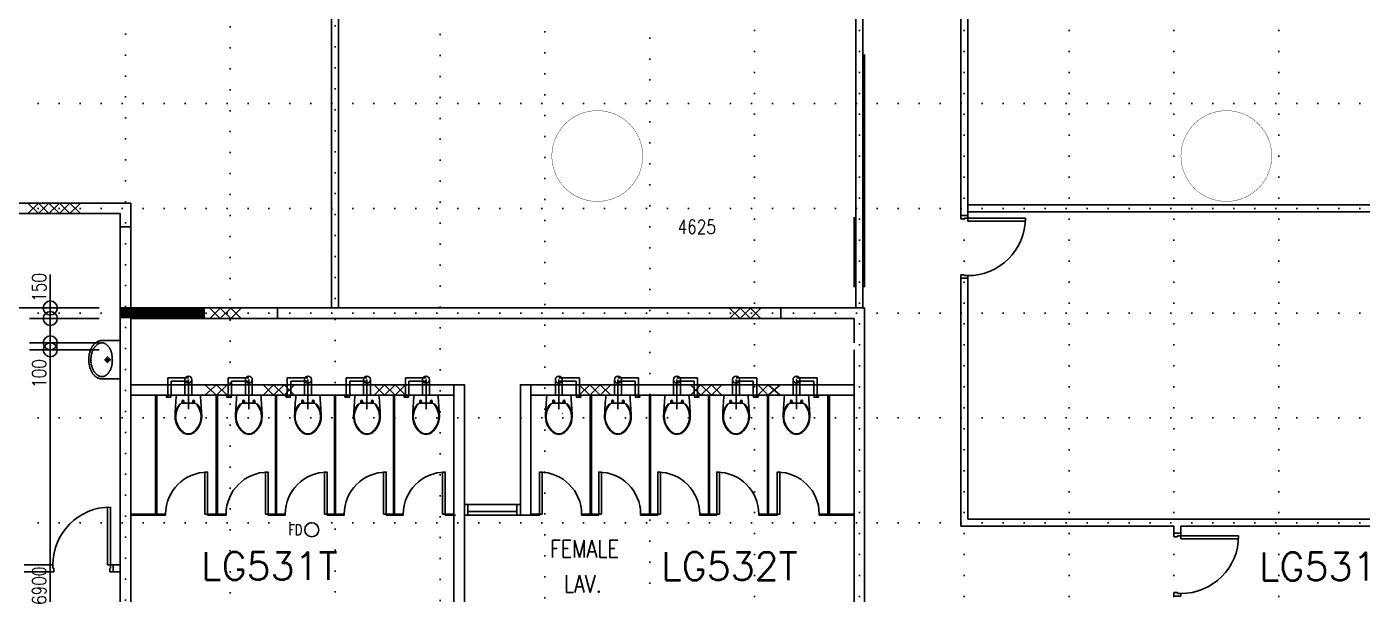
# Model space of a CAD drawing. Header units: millimetres. Extents: x -164841 to 156300, y -101000 to 60475.
# Drawn here: x -92163 to -73056, y 18526 to 26651 of the extents above; entities that cross this region are included whole.
import ezdxf

# ---------------------------------------------------------------- set-up
doc = ezdxf.new("R2010")
doc.units = ezdxf.units.MM
doc.header["$LTSCALE"] = 1200
doc.linetypes.add('s2103a$0$DOT', pattern=[0.25, 0, -0.25])
doc.linetypes.add('s2103a$0$HIDDEN2', pattern=[4.7625, 3.175, -1.5875])
for name, color, linetype in [('s2103a$0$12', 7, 'Continuous'), ('s2103a$0$21', 7, 'Continuous'), ('s2103a$0$4', 7, 'Continuous'), ('s2103a$0$6', 7, 'Continuous'), ('s2103a$0$dr-new', 2, 'Continuous'), ('s2103a$0$L1', 1, 'Continuous'), ('s2103a$0$LG5$0$20', 7, 'Continuous'), ('s2103a$0$LG5$0$30', 7, 'Continuous'), ('s2103a$0$LG5$0$4', 7, 'Continuous'), ('s2103a$0$LG5$0$New partition', 7, 'Continuous'), ('s2103a$0$LG5$0$ROOM-NO', 4, 'Continuous'), ('s2103a$0$N-O_HT', 42, 'Continuous'), ('s2103a$0$N-wc-wl', 3, 'Continuous'), ('s2103a$0$o-ht-mac', 7, 'Continuous'), ('s2103a$0$ROOM-NO', 4, 'Continuous'), ('s2103a$0$sani02', 7, 'Continuous'), ('s2103a$0$solid', 8, 'Continuous')]:
    doc.layers.add(name, color=color, linetype=linetype)
doc.styles.add('s2103a$0$LG5$0$STANDARD', font='SIMPLEX')
doc.styles.add('s2103a$0$STANDARD', font='SIMPLEX')

# ---------------------------------------------------------------- blocks, each defined once
blk = doc.blocks.new('s2103a$0$LG5$0$DR825')
for p, q in [((818.5, 100), (818.5, 925)), ((862.5, 100), (862.5, 925)), ((0, 100), (0, 0)), ((37.5, 100), (0, 100)), ((0, 0), (50, 0)), ((37.5, 50), (37.5, 100)), ((50, 50), (37.5, 50)), ((50, 0), (50, 50)), ((818.5, 100), (862.5, 100)), ((850, 50), (862.5, 50)), ((850, 0), (850, 50)), ((900, 0), (850, 0)), ((862.5, 100), (900, 100)), ((862.5, 50), (862.5, 100)), ((900, 100), (900, 0))]:
    blk.add_line(p, q)
blk.add_arc((862.5, 100), 825, 90, 180)
blk = doc.blocks.new('s2103a$0$DR825')
for p, q in [((818.5, 100), (818.5, 925)), ((862.5, 100), (862.5, 925)), ((0, 100), (0, 0)), ((37.5, 100), (0, 100)), ((0, 0), (50, 0)), ((37.5, 50), (37.5, 100)), ((50, 50), (37.5, 50)), ((50, 0), (50, 50)), ((818.5, 100), (862.5, 100)), ((850, 50), (862.5, 50)), ((850, 0), (850, 50)), ((900, 0), (850, 0)), ((862.5, 100), (900, 100)), ((862.5, 50), (862.5, 100)), ((900, 100), (900, 0))]:
    blk.add_line(p, q)
blk.add_arc((862.5, 100), 825, 90, 180)
blk = doc.blocks.new('s2103a$0$wc-new')
for p, q in [((150, 290), (150, 252)), ((-75, 0), (347, 0)), ((150, 171), (150, -171))]:
    blk.add_line(p, q)
at = {"color": 1, "linetype": 's2103a$0$HIDDEN2'}
for p, q in [((-75, 50), (150, 50)), ((-75, -50), (150, -50))]:
    blk.add_line(p, q, dxfattribs=at)
for points in [[(-100, 0), (-100, 296), (150, 296)], [(-50, 0), (-50, 246), (150, 246)]]:
    blk.add_lwpolyline(points, dxfattribs=at)
for points in [[(150, 252), (177, 252), (177, 310, 1), (163, 310), (163, 290), (150, 290)], [(261, 64), (231, 64, -1), (231, 88), (261, 88)], [(277, 113), (277, 124, -0.294171), (573, 165, -0.11195), (681, 82, -0.35994), (681, -82, -0.11195), (573, -165, -0.294171), (277, -124), (277, -113)], [(261, -64), (231, -64, 1), (231, -88), (261, -88)]]:
    blk.add_lwpolyline(points, format="xyb")
blk.add_lwpolyline([(570, 157, 0.325454), (261, 96), (261, -96, 0.325454), (570, -157, 0.11195), (675, -76, 0.35994), (675, 76, 0.11195)], format="xyb", close=True)
at = {"color": 1}
blk.add_circle((-75, 0), 50, dxfattribs=at)
for centre, start, end in [((769, -6996), 92.6182, 94.9339), ((769, 6996), 265.0661, 267.3818)]:
    blk.add_arc(centre, 7194, start, end)
blk = doc.blocks.new('s2103a$0$basin1')
at = {"layer": 's2103a$0$sani02'}
for p, q in [((-275, 0), (275, 0)), ((-275, -257), (-275, 0)), ((275, 0), (275, -257)), ((-44, -180), (44, -180)), ((0, -136), (0, -224))]:
    blk.add_line(p, q, dxfattribs=at)
for centre, major_axis, start_param, end_param in [((65, -421), (-255, 255), 0.0923, 0.111852), ((-94, -290), (109, 109), 1.612427, 1.660733), ((15, -390), (-214, 214), 0.017097, 0.041681), ((-114, -265), (-86.2, 86.2), -0.048337, 0.018772), ((-111, -269), (-90.2, 90.2), -0.112435, -0.048321), ((-74, -315), (-132, 132), -0.166693, -0.115588), ((330, -883), (624, 624), 1.393347, 1.404131), ((-9, -395), (-205, 205), -0.209228, -0.175212), ((98, -560), (-344, 344), -0.229597, -0.209297), ((-100, -242), (-79.1, 79.1), -0.348208, -0.233816), ((-40, -370), (-179, 179), -0.398749, -0.34804), ((-37, -374), (182, 182), 1.112017, 1.177567), ((-42, -358), (170, 170), 1.041885, 1.112097), ((1, -521), (-290, 290), -0.559652, -0.527993), ((-31, -383), (-190, 190), -0.607954, -0.559613), ((19, -653), (-384, 384), -0.626546, -0.606035), ((-38, -300), (-130, 130), -0.686882, -0.626595), ((-2, -686), (405, 405), 0.85582, 0.879832), ((26, -1085), (687, 687), 0.841632, 0.855764), ((49, -1462), (-955, 955), -0.738356, -0.727752), ((0, -180), (19.4, 19.4), 5.497787, 11.780972), ((25, -957), (-597, 597), -0.755374, -0.738419), ((-15, -917), (-569, 569), -0.822317, -0.804525), ((-8, -712), (423, 423), 0.724588, 0.748483), ((-3, -628), (364, 364), 0.696727, 0.723526), ((-18, -790), (-479, 479), -0.894415, -0.874047), ((21, -432), (225, 225), 0.640811, 0.675578), ((-17, -696), (413, 413), 0.621907, 0.640827), ((43, -331), (152, 152), 0.561549, 0.622169), ((31, -385), (191, 191), 0.513305, 0.561574), ((49, -321), (-144, 144), -1.135028, -1.057173), ((41, -342), (-160, 160), -1.205173, -1.134972), ((-36, -516), (294, 294), 0.33711, 0.367845), ((34, -371), (-181, 181), -1.283855, -1.233745), ((-92, -604), (-368, 368), -1.303427, -1.28274), ((65, -330), (144, 144), 0.214595, 0.267292), ((54, -346), (-158, 158), -1.398855, -1.355797), ((114, -261), (-84.8, 84.8), -1.478896, -1.398771), ((65, -320), (-139, 139), -1.521794, -1.48024), ((111, -269), (-89.9, 89.9), 4.69747, 4.761533), ((-34, -410), (233, 233), 6.24631, 6.268522), ((97, -288), (107, 107), 6.197834, 6.246264), ((10, -360), (-186, 186), 4.597427, 4.624551), ((-1483, -282), (855, 855), 5.50935, 5.518402), ((-201, -267), (52.4, 52.4), 2.367499, 2.514616), ((-137, -255), (-98.3, 98.3), 0.958884, 1.040557), ((-82, -240), (139, 139), 2.611364, 2.669352), ((-7, -219), (-193, 193), 1.087427, 1.131154), ((-192, -286), (54.2, 54.2), 2.701704, 2.857258), ((68, -140), (-265, 265), 1.29589, 1.329881), ((68, -139), (266, 266), 2.900658, 2.934585), ((-1879, -1386), (-1370, 1370), 4.491189, 4.494689), ((-197, -322), (-38.3, 38.3), 1.34953, 1.474314), ((-166, -258), (53.6, 53.6), 2.189715, 2.263958), ((-133, -261), (76.8, 76.8), 2.263798, 2.315667), ((-131, -262), (78.7, 78.7), 2.312499, 2.361021), ((-161, -262), (57.3, 57.3), 2.36083, 2.427476), ((-147, -261), (-67.1, 67.1), 0.857862, 0.976355), ((-156, -261), (-60.9, 60.9), 0.478092, 0.611531), ((-154, -262), (-62.3, 62.3), 0.97595, 1.103555), ((-123, -258), (-107, 107), 1.488002, 1.536328), ((-82, -284), (116, 116), 1.978735, 2.049219), ((-145, -259), (69.2, 69.2), 2.674864, 2.736539), ((-154, -263), (-62.4, 62.4), 1.165777, 1.234203), ((-151, -256), (-62.8, 62.8), 0.350928, 0.420125), ((197, 40), (-416, 416), 1.536297, 1.548741), ((338, -27), (448, 448), 2.803155, 2.812682), ((-197, -235), (-27.5, 27.5), 0.193611, 0.351162), ((-88, -237), (-112, 112), 1.241933, 1.280012), ((-2, -367), (194, 194), 1.733605, 1.757897), ((188, 28), (-406, 406), 1.544592, 1.558264), ((-79, -231), (119, 119), 2.854694, 2.893201), ((-74, -316), (132, 132), 1.697772, 1.733559), ((46, -157), (222, 222), 2.89311, 2.913782), ((-21, -175), (200, 200), 3.12906, 3.156828), ((162, -498), (342, 342), 1.682758, 1.69731), ((-117, -258), (87, 87), 2.912372, 2.966937), ((-148, -305), (71.1, 71.1), 3.163629, 3.249056), ((-117, -258), (87, 87), 2.966892, 3.021481), ((-143, -278), (-63.6, 63.6), 1.453228, 1.534761), ((-105, -243), (99.8, 99.8), 3.105478, 3.157455), ((31, -105), (237, 237), 3.1528, 3.177508), ((-89, -234), (-113, 113), 1.606679, 1.658644), ((519, 497), (785, 785), 3.232624, 3.240268), ((-1768, -2292), (1766, 1766), 0.095325, 0.098725), ((-672, -962), (547, 547), 0.081556, 0.092608), ((356, 249), (-576, 576), 1.652303, 1.662795), ((-131, -335), (-38.5, 38.5), 1.68024, 1.889928), ((101, -284), (-79.4, 79.4), 2.838712, 2.939998), ((-3, -130), (-211, 211), 2.946361, 2.9784), ((50, -205), (-146, 146), 2.978323, 3.024581), ((-238, 161), (-475, 475), 3.024095, 3.036787), ((24, -162), (181, 181), 4.607579, 4.640834), ((19, -158), (186, 186), 4.642712, 4.674123), ((13, -151), (192, 192), 4.673974, 4.704317), ((93, -232), (112, 112), 4.701675, 4.747989), ((140, -275), (66.8, 66.8), 4.748059, 4.825673), ((137, -295), (-81.6, 81.6), 3.052185, 3.126904), ((122, -262), (82.3, 82.3), 4.827713, 4.885445), ((-28, -391), (221, 221), 6.145284, 6.168159), ((132, -268), (74.1, 74.1), 4.885503, 4.949593), ((-118, -35), (339, 339), 4.701941, 4.718089), ((102, -292), (-105, 105), 4.529014, 4.573212), ((-48, -158), (-223, 223), 3.378571, 3.399074), ((-249, 94), (469, 469), 4.718061, 4.729729), ((3, -360), (-191, 191), 4.504671, 4.529027), ((28, -203), (161, 161), 4.970026, 4.998481), ((56, -218), (138, 138), 5.000731, 5.031682), ((187, -240), (35.3, 35.3), 5.946746, 6.072145), ((-152, 2), (-375, 375), 3.157281, 3.171233), ((-245, -67), (-376, 376), 3.46082, 3.472212), ((147, -259), (-66.6, 66.6), 4.309388, 4.376058), ((171, -271), (49.2, 49.2), 5.043765, 5.130375), ((105, -278), (99.2, 99.2), 5.8091, 5.890553), ((50, -188), (-179, 179), 3.171275, 3.200507), ((140, -259), (72.2, 72.2), 5.1303, 5.189323), ((167, -258), (53.1, 53.1), 5.65763, 5.809465), ((143, -259), (-70.6, 70.6), 3.614453, 3.726052), ((202, -324), (34.8, 34.8), 4.783586, 4.919977), ((161, -263), (-57.4, 57.4), 3.725732, 3.862862), ((161, -258), (57.4, 57.4), 5.579872, 5.649193), ((107, -262), (95.7, 95.7), 5.538369, 5.579936), ((98, -264), (-102, 102), 3.934096, 3.972227), ((159, -263), (58.5, 58.5), 5.438384, 5.504829), ((-877, 380), (945, 945), 4.919718, 4.92475), ((32, -203), (182, 182), 4.915277, 4.965462), ((-76, -140), (270, 270), 4.965426, 4.99923), ((180, -280), (63.9, 63.9), 5.003951, 5.135155), ((79, -242), (-140, 140), 3.56413, 3.624085), ((115, -252), (114, 114), 5.188055, 5.2581), ((140, -258), (96.1, 96.1), 5.258049, 5.341349), ((189, -267), (60.6, 60.6), 5.35379, 5.481123), ((1741, -293), (-1037, 1037), 0.761089, 0.768545), ((83, -18), (332, 332), 3.248981, 3.267288), ((-62, -208), (163, 163), 3.258375, 3.299689), ((-129, -301), (-82.2, 82.2), 1.728885, 1.810709), ((-58, -180), (-181, 181), 1.817692, 1.862078), ((5893, 10869), (-9055, 9055), 1.862131, 1.863019), ((97, 80), (-395, 395), 1.860003, 1.881063), ((227, 334), (-597, 597), 1.880975, 1.894919), ((52, 27), (326, 326), 3.459961, 3.484881), ((-96, -316), (-83.5, 83.5), 1.901094, 2.048747), ((-69, -233), (123, 123), 3.473539, 3.558922), ((0, -54), (-259, 259), 1.98809, 2.028733), ((-55, -187), (-179, 179), 2.048445, 2.117406), ((-14, -97), (226, 226), 3.597858, 3.662109), ((83, 361), (579, 579), 3.682381, 3.71326), ((37, 91), (-364, 364), 2.091317, 2.13128), ((125, 553), (718, 718), 3.713227, 3.738146), ((-23, -169), (-175, 175), 2.130776, 2.200233), ((7, -67), (272, 272), 3.736381, 3.765376), ((-9, -87), (235, 235), 3.770944, 3.822897), ((-15, -198), (-178, 178), 2.19461, 2.238936), ((-2, -23), (280, 280), 3.821608, 3.877284), ((-7, -128), (227, 227), 3.812296, 3.880853), ((-2, -16), (285, 285), 3.877235, 3.931999), ((-3, -36), (292, 292), 3.880812, 3.934149), ((-2, 23), (-312, 312), 2.361297, 2.411131), ((-2, 15), (-329, 329), 2.361456, 2.408782), ((-3, 33), (-320, 320), 2.411074, 2.459735), ((1, -53), (280, 280), 3.979565, 4.035034), ((7, -58), (254, 254), 4.02914, 4.07713), ((14, -179), (191, 191), 4.036704, 4.078087), ((-1, -78), (263, 263), 4.078029, 4.108045), ((21, -149), (-190, 190), 2.506307, 2.570578), ((-87, 408), (-612, 612), 2.533871, 2.563207), ((-18, 36), (323, 323), 4.138111, 4.183205), ((2, -17), (305, 305), 4.134006, 4.192886), ((47, -210), (143, 143), 4.183088, 4.284854), ((64, -246), (137, 137), 4.19686, 4.28124), ((9, -110), (219, 219), 4.287447, 4.331893), ((55, -218), (-136, 136), 2.761025, 2.832342), ((46, -198), (173, 173), 4.281209, 4.347887), ((-302, 484), (693, 693), 4.397991, 4.409611), ((-350, 702), (-868, 868), 2.771931, 2.782319), ((63, -207), (-163, 163), 2.782289, 2.837609), ((-47, 2), (-329, 329), 2.838761, 2.863189), ((80, -227), (-145, 145), 2.863214, 2.918766), ((59, -194), (172, 172), 4.489895, 4.528706), ((117, -277), (-101, 101), 2.957838, 3.024192), ((24, -159), (-207, 207), 3.022848, 3.052352)]:
    blk.add_ellipse(centre, major_axis=major_axis, ratio=1, start_param=start_param, end_param=end_param, dxfattribs=at)

msp = doc.modelspace()

# ---------------------------------------------------------------- linework, layer by layer
at = {"color": 0, "ltscale": 0.4}
msp.add_lwpolyline([(-90825, 22625), (-90675, 22625), (-90675, 23785), (-90825, 23785)], close=True, dxfattribs=at)
at = {"layer": 's2103a$0$12', "color": 14, "linetype": 'Continuous'}
for p, q in [((-80175, 22925), (-80175, 26252)), ((-90825, 22775), (-90825, 23925)), ((-90675, 22925), (-90675, 23925)), ((-80325, 22925), (-80325, 23925)), ((-90675, 22775), (-90675, 23275))]:
    msp.add_line(p, q, dxfattribs=at)
at = {"layer": 's2103a$0$12', "color": 2, "linetype": 'Continuous'}
for p, q in [((-91825, 23105), (-91825, 22625)), ((-91825, 22955), (-91825, 22475)), ((-91125, 22625), (-94450, 22625)), ((-91125, 22625), (-92125, 22625)), ((-91825, 22605), (-91825, 22125)), ((-91125, 22475), (-92125, 22475)), ((-91825, 21995), (-91825, 22475)), ((-91125, 22125), (-92125, 22125)), ((-91125, 22025), (-92125, 22025)), ((-91825, 21645), (-91825, 22125)), ((-91825, 21545), (-91825, 22025)), ((-91825, 22025), (-91825, 15125))]:
    msp.add_line(p, q, dxfattribs=at)
for centre in [(-91825, 22625), (-91825, 22475), (-91825, 22475), (-91825, 22125), (-91825, 22125), (-91825, 22025), (-91825, 22025)]:
    msp.add_circle(centre, 100, dxfattribs=at)
at = {"layer": 's2103a$0$4', "linetype": 's2103a$0$DOT'}
for p, q in [((-83250, 42094), (-83250, 5757)), ((-84750, 40983), (-84750, 5353)), ((-86250, 39744), (-86250, 4950)), ((-87750, 38366), (-87750, 4442)), ((-89250, 4142), (-89250, 36826)), ((-90750, 3738), (-90750, 35092)), ((-81750, 34700), (-81750, 16550)), ((-80250, 34700), (-80250, 16550)), ((-78750, 34700), (-78750, 12900)), ((-77250, 34700), (-77250, 12900)), ((-75750, 34700), (-75750, 16550)), ((-74250, 34700), (-74250, 16550)), ((-128910, 25550), (-30000, 25550)), ((-128910, 24050), (-30000, 24050)), ((-128910, 22550), (-30000, 22550)), ((-128910, 21050), (-30000, 21050)), ((-128910, 19550), (-30000, 19550))]:
    msp.add_line(p, q, dxfattribs=at)
at = {"layer": 's2103a$0$6', "color": 12, "linetype": 'Continuous', "const_width": 5}
for points in [[(-83350, 24800, 1), (-84650, 24800, 1)], [(-74350, 24800, 1), (-75650, 24800, 1)]]:
    msp.add_lwpolyline(points, format="xyb", close=True, dxfattribs=at)
at = {"layer": 's2103a$0$L1'}
for p, q in [((-91995, 23975), (-92145, 24125)), ((-92145, 23975), (-91995, 24125)), ((-91995, 23975), (-91845, 24125)), ((-91845, 23975), (-91995, 24125)), ((-91845, 23975), (-91695, 24125)), ((-91695, 23975), (-91845, 24125)), ((-91695, 23975), (-91545, 24125)), ((-91545, 23975), (-91695, 24125)), ((-91545, 23975), (-91395, 24125)), ((-91395, 23975), (-91545, 24125))]:
    msp.add_line(p, q, dxfattribs=at)
at = {"layer": 's2103a$0$LG5$0$20', "color": 14, "linetype": 'Continuous'}
for p, q in [((-81375, 22625), (-88575, 22625)), ((-80175, 22625), (-81375, 22625)), ((-80175, 22625), (-81375, 22625)), ((-80175, 17900), (-80175, 22625)), ((-81375, 22475), (-80325, 22475)), ((-80325, 22475), (-80325, 22125)), ((-80325, 22025), (-80325, 17900))]:
    msp.add_line(p, q, dxfattribs=at)
for points in [[(-89775, 22475), (-89625, 22475), (-89625, 22625), (-90825, 22625), (-90825, 22550), (-90825, 14825)], [(-90675, 22125), (-90675, 22475), (-89875, 22475)], [(-88575, 22475), (-81375, 22475)], [(-90675, 14825), (-90675, 14975), (-90675, 22025)]]:
    msp.add_lwpolyline(points, dxfattribs=at)
at = {"layer": 's2103a$0$LG5$0$30', "color": 14, "linetype": 'Continuous'}
for p, q in [((-81375, 22475), (-81375, 22625)), ((-81375, 22625), (-81375, 22475))]:
    msp.add_line(p, q, dxfattribs=at)
at = {"layer": 's2103a$0$LG5$0$4', "color": 0, "ltscale": 0.4}
for points in [[(-86050, 16625), (-85900, 16625), (-85900, 21525), (-86050, 21525)], [(-84950, 19660), (-85100, 19660), (-85100, 21525), (-84950, 21525)]]:
    msp.add_lwpolyline(points, close=True, dxfattribs=at)
at = {"layer": 's2103a$0$LG5$0$New partition'}
for p, q in [((-87800, 22625), (-87800, 30000)), ((-87700, 22625), (-87700, 30000)), ((-87700, 22625), (-87700, 30000)), ((-80300, 22625), (-80300, 30000)), ((-80200, 22625), (-80200, 30100)), ((-78800, 23950), (-78800, 30100)), ((-78700, 23950), (-78700, 30000)), ((-66800, 24100), (-78700, 24100)), ((-78700, 23950), (-78800, 23950)), ((-78700, 23950), (-78700, 24050)), ((-78700, 24050), (-78700, 23950)), ((-66800, 24000), (-78700, 24000)), ((-78800, 19500), (-78800, 23050)), ((-78700, 23050), (-78800, 23050)), ((-78700, 19600), (-78700, 23050)), ((-78700, 19600), (-76725, 19600)), ((-76725, 19600), (-71200, 19600))]:
    msp.add_line(p, q, dxfattribs=at)
msp.add_lwpolyline([(-97050, 23975), (-90825, 23975), (-90825, 23785), (-90675, 23785), (-90675, 24125), (-97014, 24125)], close=True, dxfattribs=at)
for points in [[(-78800, 19500), (-75750, 19500), (-75750, 19400), (-75650, 19400), (-75650, 19500), (-71300, 19500)], [(-92200, 18950), (-91825, 18950), (-91825, 18850), (-92200, 18850)], [(-90825, 18950), (-90925, 18950), (-90925, 18850), (-90825, 18850)]]:
    msp.add_lwpolyline(points, dxfattribs=at)
at = {"layer": 's2103a$0$N-O_HT'}
msp.add_line((-88575, 22475), (-88575, 22625), dxfattribs=at)
at = {"layer": 's2103a$0$N-wc-wl', "color": 0, "linetype": 'Continuous'}
for p, q in [((-89393, 22475), (-89543, 22623)), ((-89543, 22475), (-89393, 22623)), ((-89393, 22475), (-89243, 22623)), ((-89243, 22475), (-89393, 22623)), ((-89243, 22475), (-89093, 22623)), ((-89093, 22475), (-89243, 22623)), ((-81958, 22475), (-82108, 22623)), ((-82108, 22475), (-81958, 22623)), ((-81958, 22475), (-81808, 22623)), ((-81808, 22475), (-81958, 22623)), ((-81808, 22475), (-81658, 22623)), ((-81658, 22475), (-81808, 22623)), ((-89616, 21377), (-89446, 21525)), ((-89446, 21377), (-89616, 21525)), ((-89446, 21377), (-89296, 21525)), ((-89296, 21377), (-89446, 21525)), ((-88631, 21375), (-88781, 21523)), ((-88781, 21375), (-88631, 21523)), ((-88631, 21375), (-88481, 21523)), ((-88481, 21375), (-88631, 21523)), ((-88481, 21375), (-88331, 21523)), ((-88331, 21375), (-88481, 21523)), ((-87042, 21375), (-87192, 21523)), ((-87192, 21375), (-87042, 21523)), ((-87042, 21375), (-86892, 21523)), ((-86892, 21375), (-87042, 21523)), ((-86892, 21375), (-86742, 21523)), ((-86742, 21375), (-86892, 21523)), ((-84108, 21375), (-84258, 21523)), ((-84258, 21375), (-84108, 21523)), ((-83958, 21375), (-84108, 21523)), ((-84108, 21375), (-83958, 21523)), ((-83958, 21375), (-83808, 21523)), ((-83808, 21375), (-83958, 21523)), ((-82518, 21375), (-82668, 21523)), ((-82668, 21375), (-82518, 21523)), ((-82368, 21375), (-82518, 21523)), ((-82518, 21375), (-82368, 21523)), ((-82368, 21375), (-82218, 21523)), ((-82218, 21375), (-82368, 21523)), ((-81554, 21377), (-81704, 21525)), ((-81704, 21377), (-81554, 21525)), ((-81384, 21377), (-81554, 21525)), ((-81554, 21377), (-81384, 21525))]:
    msp.add_line(p, q, dxfattribs=at)
at = {"layer": 's2103a$0$N-wc-wl', "linetype": 'Continuous'}
for p, q in [((-86050, 21525), (-90675, 21525)), ((-86050, 21375), (-90675, 21375))]:
    msp.add_line(p, q, dxfattribs=at)
at = {"layer": 's2103a$0$N-wc-wl', "color": 2, "linetype": 'Continuous'}
msp.add_line((-85850, 19810), (-85150, 19810), dxfattribs=at)
at = {"layer": 's2103a$0$N-wc-wl', "linetype": 'Continuous'}
for points in [[(-89625, 22475), (-88575, 22475), (-88575, 22625), (-89625, 22625)], [(-85100, 19660), (-84950, 19660), (-84950, 21375), (-80325, 21375), (-80325, 21525), (-85100, 21525), (-85100, 19810), (-85100, 19810)]]:
    msp.add_lwpolyline(points, close=True, dxfattribs=at)
at = {"layer": 's2103a$0$N-wc-wl', "color": 2, "linetype": 'Continuous'}
for points in [[(-85900, 19810), (-85850, 19810), (-85850, 19660), (-85900, 19660)], [(-85850, 19660), (-85150, 19660), (-85150, 19710), (-85850, 19710)], [(-85150, 19810), (-85100, 19810), (-85100, 19660), (-85150, 19660)]]:
    msp.add_lwpolyline(points, close=True, dxfattribs=at)
at = {"layer": 's2103a$0$o-ht-mac', "color": 0, "ltscale": 0.4}
for p, q in [((-89875, 22475), (-89775, 22475)), ((-90675, 22025), (-90675, 22125))]:
    msp.add_line(p, q, dxfattribs=at)
at = {"layer": 's2103a$0$sani02', "color": 1}
for p, q in [((-90320, 19675), (-90675, 19675)), ((-80700, 19675), (-80700, 19660)), ((-80680, 19675), (-80325, 19675)), ((-80680, 19660), (-80325, 19660))]:
    msp.add_line(p, q, dxfattribs=at)
at = {"layer": 's2103a$0$sani02', "ltscale": 0.4}
for p, q in [((-90320, 19660), (-90675, 19660)), ((-90300, 19675), (-90300, 19660))]:
    msp.add_line(p, q, dxfattribs=at)
at = {"layer": 's2103a$0$sani02', "color": 1}
for points in [[(-90300, 21375), (-90300, 19675), (-90175, 19675), (-90175, 19660), (-90320, 19660)], [(-90320, 21375), (-90320, 19660)], [(-86050, 21375), (-86050, 19675), (-86175, 19675), (-86175, 19660), (-86030, 19660)], [(-84950, 21375), (-84950, 19675), (-84825, 19675), (-84825, 19660), (-84970, 19660)], [(-80700, 21375), (-80700, 19675), (-80825, 19675), (-80825, 19660), (-80680, 19660)], [(-80680, 21375), (-80680, 19660)], [(-90300, 19660), (-90175, 19660), (-90175, 19675), (-90300, 19675)], [(-80700, 19660), (-80825, 19660), (-80825, 19675), (-80700, 19675)]]:
    msp.add_lwpolyline(points, dxfattribs=at)
for points in [[(-89450, 21375), (-89450, 19675), (-89575, 19675), (-89575, 19660), (-89310, 19660), (-89310, 19675), (-89435, 19675), (-89435, 21375)], [(-88605, 21375), (-88605, 19675), (-88710, 19675), (-88710, 19660), (-88465, 19660), (-88465, 19675), (-88590, 19675), (-88590, 21375)], [(-87760, 21375), (-87760, 19675), (-87865, 19675), (-87865, 19660), (-87620, 19660), (-87620, 19675), (-87745, 19675), (-87745, 21375)], [(-86915, 21375), (-86915, 19675), (-87020, 19675), (-87020, 19660), (-86775, 19660), (-86775, 19675), (-86900, 19675), (-86900, 21375)], [(-84085, 21375), (-84085, 19675), (-83980, 19675), (-83980, 19660), (-84225, 19660), (-84225, 19675), (-84100, 19675), (-84100, 21375)], [(-83240, 21375), (-83240, 19675), (-83135, 19675), (-83135, 19660), (-83380, 19660), (-83380, 19675), (-83255, 19675), (-83255, 21375)], [(-82395, 21375), (-82395, 19675), (-82290, 19675), (-82290, 19660), (-82535, 19660), (-82535, 19675), (-82410, 19675), (-82410, 21375)], [(-81550, 21375), (-81550, 19675), (-81425, 19675), (-81425, 19660), (-81690, 19660), (-81690, 19675), (-81565, 19675), (-81565, 21375)], [(-89575, 19675), (-89613, 19675), (-89613, 20275), (-89575, 20275)], [(-88710, 19675), (-88748, 19675), (-88748, 20275), (-88710, 20275)], [(-87020, 19675), (-87058, 19675), (-87058, 20275), (-87020, 20275)], [(-84825, 19675), (-84787, 19675), (-84787, 20275), (-84825, 20275)], [(-83980, 19675), (-83942, 19675), (-83942, 20275), (-83980, 20275)], [(-82290, 19675), (-82252, 19675), (-82252, 20275), (-82290, 20275)], [(-81425, 19675), (-81387, 19675), (-81387, 20275), (-81425, 20275)]]:
    msp.add_lwpolyline(points, close=True, dxfattribs=at)
at = {"layer": 's2103a$0$sani02', "color": 1, "linetype": 'Continuous'}
for points in [[(-87865, 19675), (-87903, 19675), (-87903, 20275), (-87865, 20275)], [(-86175, 19675), (-86213, 19675), (-86213, 20275), (-86175, 20275)], [(-83135, 19675), (-83097, 19675), (-83097, 20275), (-83135, 20275)]]:
    msp.add_lwpolyline(points, close=True, dxfattribs=at)
at = {"layer": 's2103a$0$sani02'}
msp.add_arc((-84496, 21114), 4, 180, 270, dxfattribs=at)
at = {"layer": 's2103a$0$sani02', "color": 1}
for centre, radius, start, end in [((-80329, 21114), 4, 270, 0), ((-89575, 19675), 600, 90, 180), ((-88710, 19675), 600, 90, 180), ((-87865, 19675), 600, 90, 180), ((-87020, 19675), 600, 90, 180), ((-86175, 19675), 600, 90, 180), ((-84825, 19675), 600, 0, 90), ((-83980, 19675), 600, 0, 90), ((-83135, 19675), 600, 0, 90), ((-82290, 19675), 600, 0, 90), ((-81425, 19675), 600, 0, 90)]:
    msp.add_arc(centre, radius, start, end, dxfattribs=at)
at = {"layer": 's2103a$0$sani02', "color": 1, "linetype": 'Continuous'}
msp.add_ellipse((-88085, 19450), major_axis=(-70.7, 70.7), ratio=1, start_param=3.926991, end_param=10.210176, dxfattribs=at)
at = {"layer": 's2103a$0$solid', "const_width": 150}
msp.add_lwpolyline([(-89625, 22550), (-90825, 22550)], dxfattribs=at)
msp.add_lwpolyline([(-89625, 22550), (-90825, 22550)], dxfattribs=at)

# ---------------------------------------------------------------- block references
at = {"color": 0, "rotation": 270}
msp.add_blockref('s2103a$0$basin1', (-90825, 21884), dxfattribs=at)
at = {"layer": 's2103a$0$dr-new', "xscale": -1, "rotation": 270}
for p in [(-78800, 23050), (-75750, 18500)]:
    msp.add_blockref('s2103a$0$LG5$0$DR825', p, dxfattribs=at)
at = {"layer": 's2103a$0$dr-new'}
msp.add_blockref('s2103a$0$DR825', (-91825, 18850), dxfattribs=at)
at = {"layer": 's2103a$0$sani02', "xscale": -1, "rotation": 90}
for p in [(-89850, 21525), (-88985, 21525), (-88140, 21525), (-87295, 21525), (-86450, 21525)]:
    msp.add_blockref('s2103a$0$wc-new', p, dxfattribs=at)
at = {"layer": 's2103a$0$sani02', "rotation": 270}
for p in [(-84550, 21525), (-83705, 21525), (-82860, 21525), (-82015, 21525), (-81150, 21525)]:
    msp.add_blockref('s2103a$0$wc-new', p, dxfattribs=at)

# ---------------------------------------------------------------- texts
at = {"layer": 's2103a$0$12', "color": 14, "linetype": 'Continuous', "style": 's2103a$0$STANDARD', "width": 0.8}
msp.add_text('4625', height=200, dxfattribs=at).set_placement((-82851, 23685))
at = {"layer": 's2103a$0$12', "color": 2, "linetype": 'Continuous', "style": 's2103a$0$STANDARD', "width": 0.8}
for s, p in [('150', (-91885, 22713)), ('100', (-91885, 21481)), ('6900', (-91885, 18374))]:
    msp.add_text(s, height=200, rotation=90, dxfattribs=at).set_placement(p)
at = {"layer": 's2103a$0$21', "color": 15, "linetype": 'Continuous', "style": 's2103a$0$STANDARD', "width": 0.8}
for s, p in [('FEMALE', (-84676, 19052)), ('LAV.', (-84477, 18552))]:
    msp.add_text(s, height=250, dxfattribs=at).set_placement(p)
at = {"layer": 's2103a$0$LG5$0$ROOM-NO', "style": 's2103a$0$LG5$0$STANDARD'}
for s, p in [('LG531T', (-89668, 18731)), ('LG532T', (-83086, 18730))]:
    msp.add_text(s, height=400, dxfattribs=at).set_placement(p)
at = {"layer": 's2103a$0$ROOM-NO', "style": 's2103a$0$LG5$0$STANDARD'}
msp.add_text('LG5316', height=400, dxfattribs=at).set_placement((-74533, 18726))
at = {"layer": 's2103a$0$sani02', "color": 1, "linetype": 'Continuous', "style": 's2103a$0$LG5$0$STANDARD', "width": 0.8}
msp.add_text('FD', height=150, dxfattribs=at).set_placement((-88420, 19375))

doc.saveas('drawing.dxf')
